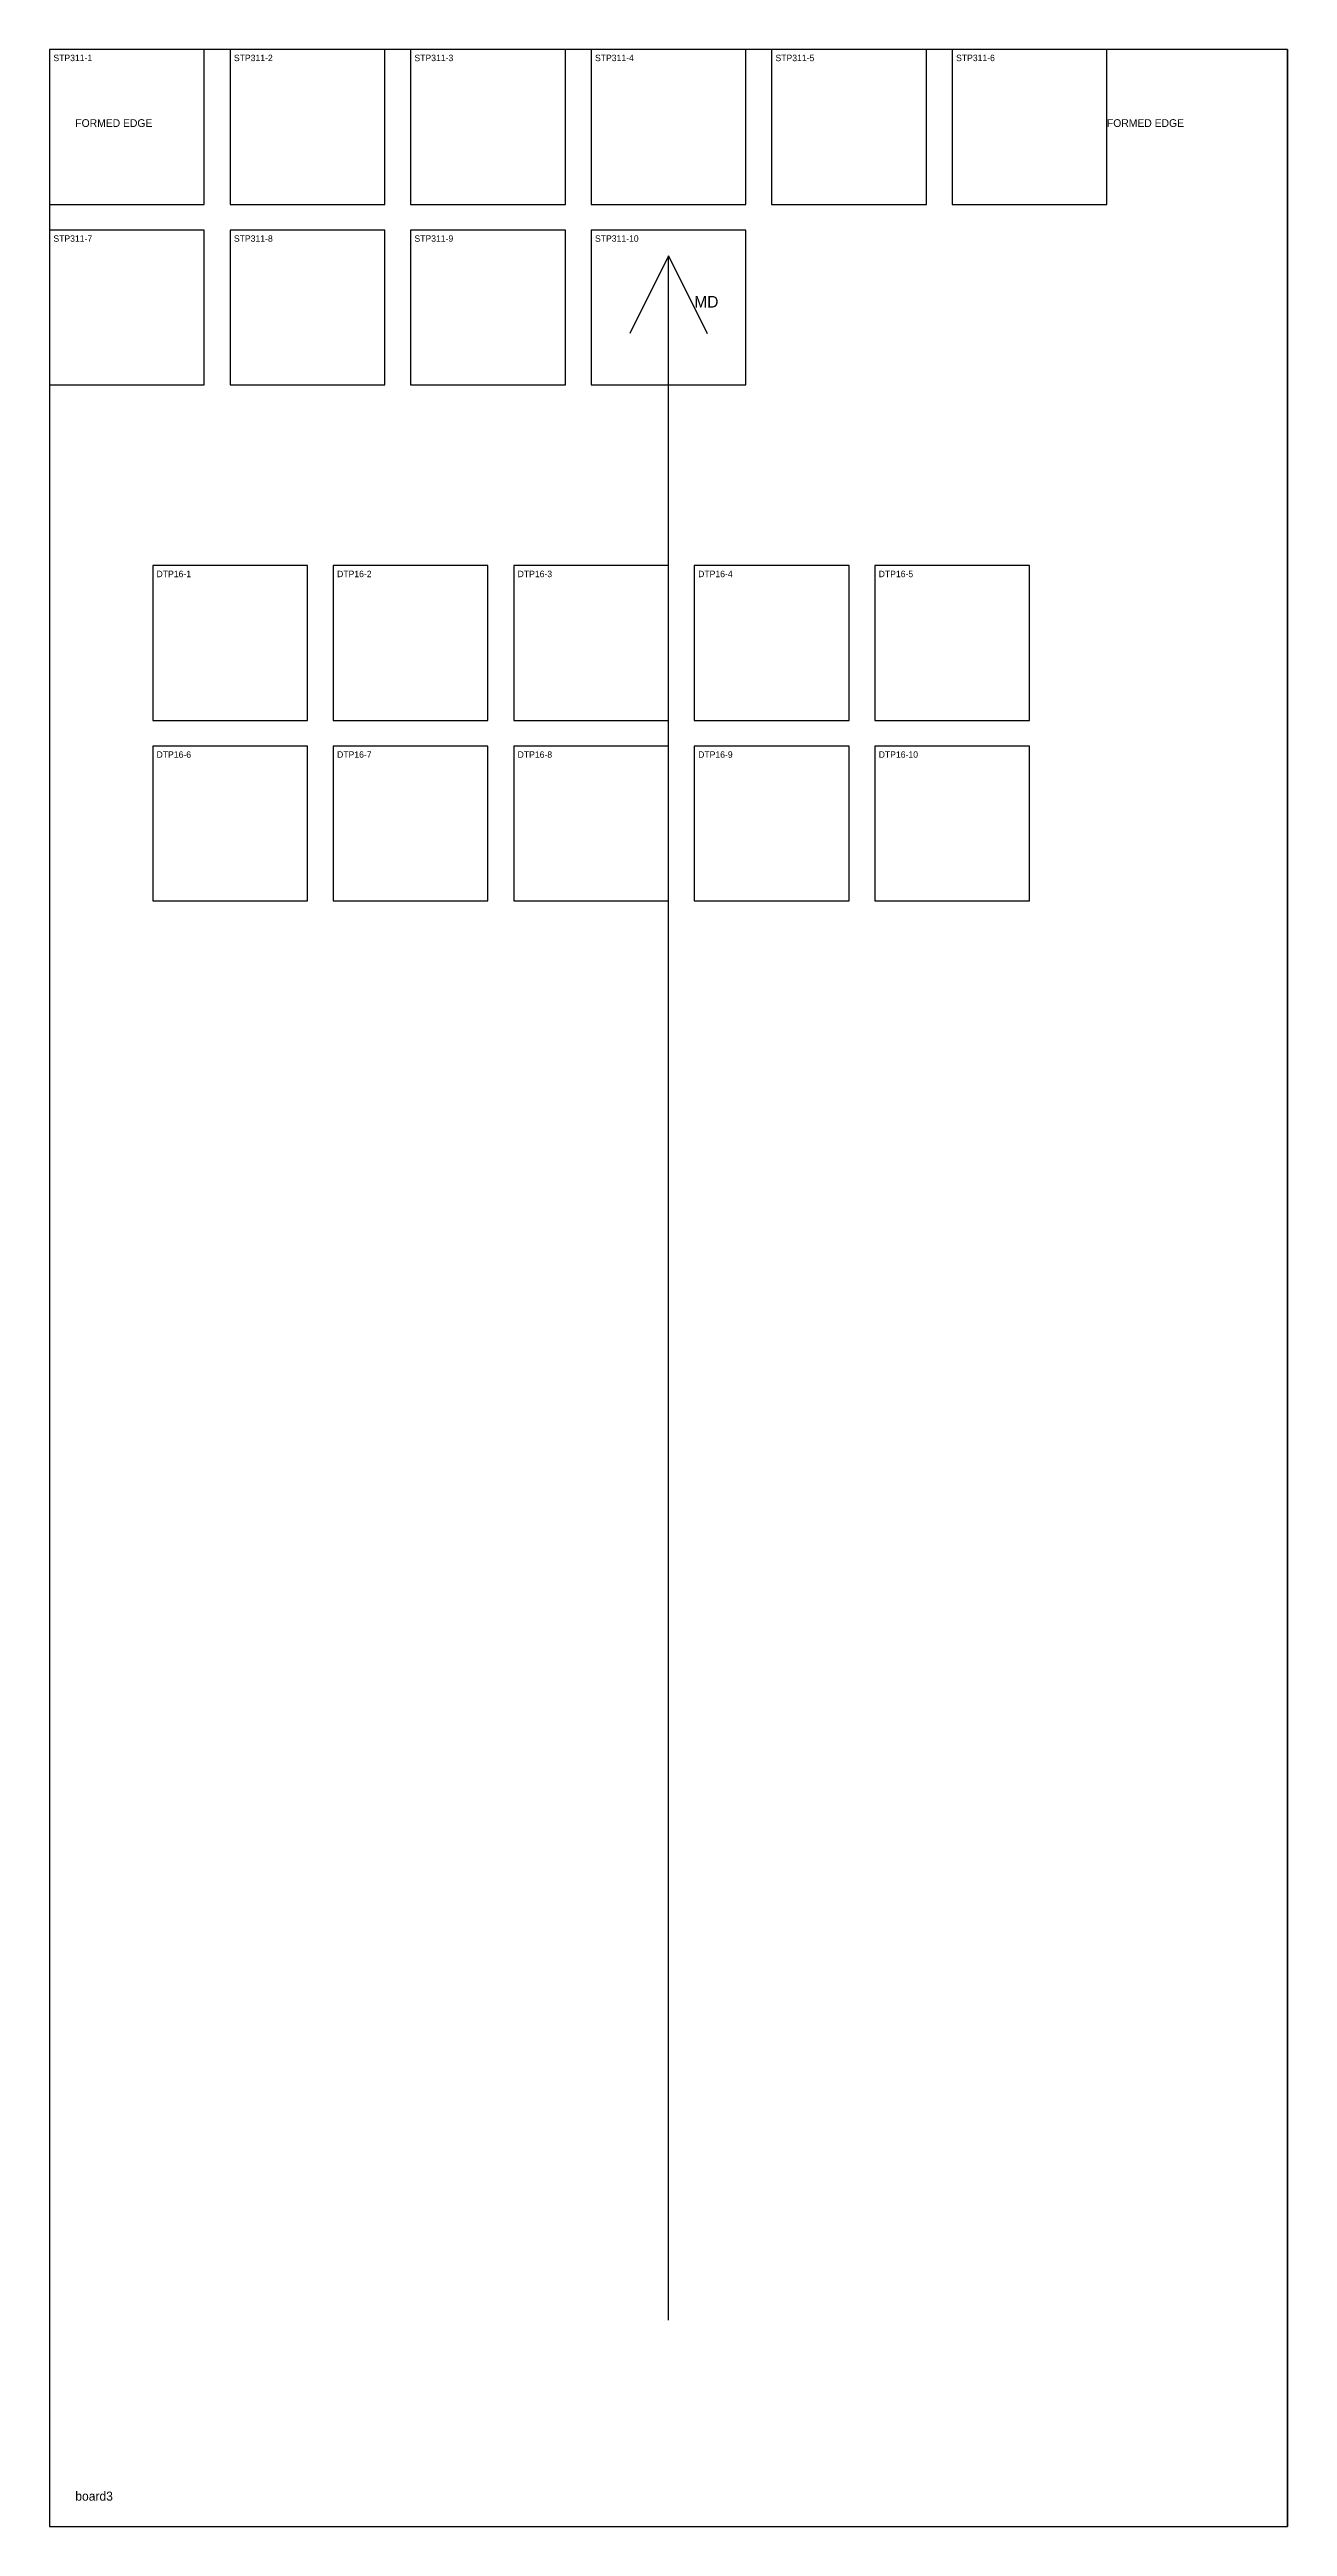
# Model space of a CAD drawing. Header units: inches. Extents: x 0 to 48, y 0 to 96.
import ezdxf

# ---------------------------------------------------------------- set-up
doc = ezdxf.new("R2010")
doc.units = ezdxf.units.IN
for name, color, linetype in [('DTP16', 2, 'CONTINUOUS'), ('FORMED_EDGE', 6, 'CONTINUOUS'), ('LABELS', 3, 'CONTINUOUS'), ('MD_ARROW', 2, 'CONTINUOUS'), ('SHEET', 7, 'CONTINUOUS'), ('STP311', 4, 'CONTINUOUS')]:
    doc.layers.add(name, color=color, linetype=linetype)

msp = doc.modelspace()

# ---------------------------------------------------------------- linework, layer by layer
at = {"layer": 'DTP16'}
for p, q in [((10, 76), (4, 76)), ((4, 76), (4, 70)), ((10, 70), (10, 76)), ((17, 76), (11, 76)), ((11, 76), (11, 70)), ((17, 70), (17, 76)), ((24, 76), (18, 76)), ((18, 76), (18, 70)), ((24, 70), (24, 76)), ((31, 76), (25, 76)), ((25, 76), (25, 70)), ((31, 70), (31, 76)), ((38, 76), (32, 76)), ((32, 76), (32, 70)), ((38, 70), (38, 76)), ((4, 70), (10, 70)), ((11, 70), (17, 70)), ((18, 70), (24, 70)), ((25, 70), (31, 70)), ((32, 70), (38, 70)), ((10, 69), (4, 69)), ((4, 69), (4, 63)), ((10, 63), (10, 69)), ((17, 69), (11, 69)), ((11, 69), (11, 63)), ((17, 63), (17, 69)), ((24, 69), (18, 69)), ((18, 69), (18, 63)), ((24, 63), (24, 69)), ((31, 69), (25, 69)), ((25, 69), (25, 63)), ((31, 63), (31, 69)), ((38, 69), (32, 69)), ((32, 69), (32, 63)), ((38, 63), (38, 69)), ((4, 63), (10, 63)), ((11, 63), (17, 63)), ((18, 63), (24, 63)), ((25, 63), (31, 63)), ((32, 63), (38, 63))]:
    msp.add_line(p, q, dxfattribs=at)
at = {"layer": 'FORMED_EDGE'}
for p, q in [((0, 96), (0, 0)), ((48, 96), (48, 0))]:
    msp.add_line(p, q, dxfattribs=at)
at = {"layer": 'MD_ARROW'}
for p, q in [((24, 88), (22.5, 85)), ((24, 8), (24, 88)), ((24, 88), (25.5, 85))]:
    msp.add_line(p, q, dxfattribs=at)
at = {"layer": 'SHEET'}
for p, q in [((48, 96), (0, 96)), ((0, 96), (0, 0)), ((48, 0), (48, 96)), ((0, 0), (48, 0))]:
    msp.add_line(p, q, dxfattribs=at)
at = {"layer": 'STP311'}
for p, q in [((6, 96), (0, 96)), ((0, 96), (0, 90)), ((6, 90), (6, 96)), ((13, 96), (7, 96)), ((7, 96), (7, 90)), ((13, 90), (13, 96)), ((20, 96), (14, 96)), ((14, 96), (14, 90)), ((20, 90), (20, 96)), ((27, 96), (21, 96)), ((21, 96), (21, 90)), ((27, 90), (27, 96)), ((34, 96), (28, 96)), ((28, 96), (28, 90)), ((34, 90), (34, 96)), ((41, 96), (35, 96)), ((35, 96), (35, 90)), ((41, 90), (41, 96)), ((0, 90), (6, 90)), ((7, 90), (13, 90)), ((14, 90), (20, 90)), ((21, 90), (27, 90)), ((28, 90), (34, 90)), ((35, 90), (41, 90)), ((6, 89), (0, 89)), ((0, 89), (0, 83)), ((6, 83), (6, 89)), ((13, 89), (7, 89)), ((7, 89), (7, 83)), ((13, 83), (13, 89)), ((20, 89), (14, 89)), ((14, 89), (14, 83)), ((20, 83), (20, 89)), ((27, 89), (21, 89)), ((21, 89), (21, 83)), ((27, 83), (27, 89)), ((0, 83), (6, 83)), ((7, 83), (13, 83)), ((14, 83), (20, 83)), ((21, 83), (27, 83))]:
    msp.add_line(p, q, dxfattribs=at)

# ---------------------------------------------------------------- texts
at = {"layer": 'LABELS'}
for s, height, p in [('STP311-1', 0.25, (0.15, 95.55)), ('STP311-2', 0.25, (7.15, 95.55)), ('STP311-3', 0.25, (14.15, 95.55)), ('STP311-4', 0.25, (21.15, 95.55)), ('STP311-5', 0.25, (28.15, 95.55)), ('STP311-6', 0.25, (35.15, 95.55)), ('FORMED EDGE', 0.3, (1, 93)), ('FORMED EDGE', 0.3, (41, 93)), ('STP311-7', 0.25, (0.15, 88.55)), ('STP311-8', 0.25, (7.15, 88.55)), ('STP311-9', 0.25, (14.15, 88.55)), ('STP311-10', 0.25, (21.15, 88.55)), ('DTP16-1', 0.25, (4.15, 75.55)), ('DTP16-2', 0.25, (11.15, 75.55)), ('DTP16-3', 0.25, (18.15, 75.55)), ('DTP16-4', 0.25, (25.15, 75.55)), ('DTP16-5', 0.25, (32.15, 75.55)), ('DTP16-6', 0.25, (4.15, 68.55)), ('DTP16-7', 0.25, (11.15, 68.55)), ('DTP16-8', 0.25, (18.15, 68.55)), ('DTP16-9', 0.25, (25.15, 68.55)), ('DTP16-10', 0.25, (32.15, 68.55)), ('board3', 0.35, (1, 1))]:
    msp.add_text(s, height=height, dxfattribs=at).set_placement(p)
at = {"layer": 'MD_ARROW'}
msp.add_text('MD', height=0.45, dxfattribs=at).set_placement((25, 86))

doc.saveas('drawing.dxf')
